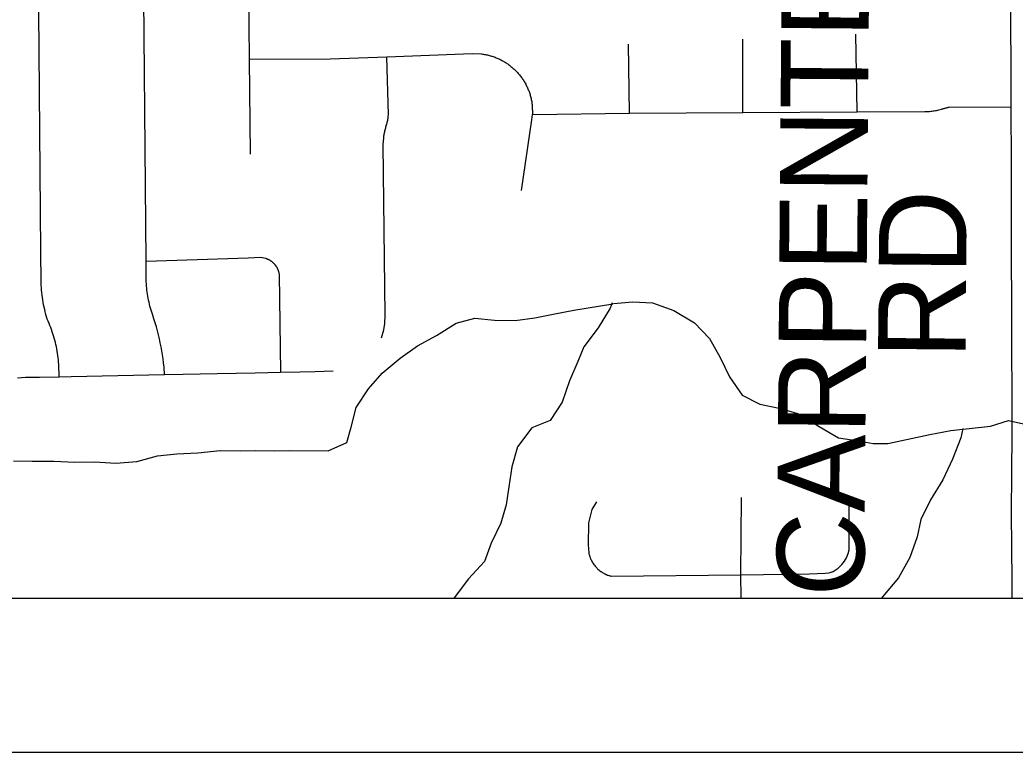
# Model space of a CAD drawing. Extents: x 0 to 34, y 0 to 22.
# Drawn here: x 7.315 to 7.962, y 14 to 14.476 of the extents above; entities that cross this region are included whole.
import ezdxf

# ---------------------------------------------------------------- set-up
doc = ezdxf.new("R2010")
doc.units = 0
for name, color, linetype in [('GM_X_City_Street', 7, 'Continuous'), ('GM_X_Corporation', 7, 'Continuous'), ('GM_X_County_Road', 7, 'Continuous'), ('GM_X_County_Road_Text', 7, 'Continuous'), ('GM_X_Minor_River', 7, 'Continuous'), ('SH_Data', 7, 'Continuous')]:
    doc.layers.add(name, color=color, linetype=linetype)

msp = doc.modelspace()

# ---------------------------------------------------------------- linework, layer by layer
at = {"layer": 'GM_X_City_Street'}
for p, q in [((7.85907, 14.41603), (7.8582, 14.46649)), ((7.71116, 14.41504), (7.71062, 14.45994)), ((7.78479, 14.41559), (7.78479, 14.46311))]:
    msp.add_line(p, q, dxfattribs=at)
for points in [[(7.40924, 14.24522), (7.40898, 14.25019), (7.40868, 14.25284), (7.40834, 14.25548), (7.40795, 14.25812), (7.40752, 14.26074), (7.40704, 14.26336), (7.40651, 14.26596), (7.40594, 14.26857), (7.40532, 14.27116), (7.40466, 14.27373), (7.40395, 14.2763), (7.4032, 14.27885), (7.4024, 14.28139), (7.40156, 14.28392), (7.40092, 14.28586), (7.40052, 14.28713), (7.40015, 14.28841), (7.3998, 14.28969), (7.39947, 14.29099), (7.39917, 14.29228), (7.39889, 14.29358), (7.39862, 14.29489), (7.39839, 14.2962), (7.39817, 14.29752), (7.39798, 14.29883), (7.39782, 14.30016), (7.39767, 14.30148), (7.39755, 14.30281), (7.39745, 14.30414), (7.39738, 14.30547), (7.39729, 14.31903), (7.39538, 14.53917)], [(7.34079, 14.24388), (7.34058, 14.25186), (7.34047, 14.25331), (7.34034, 14.25475), (7.34018, 14.25619), (7.34, 14.25763), (7.33979, 14.25907), (7.33956, 14.2605), (7.3393, 14.26193), (7.33901, 14.26335), (7.3387, 14.26477), (7.33837, 14.26618), (7.33801, 14.26758), (7.33763, 14.26898), (7.33722, 14.27037), (7.33679, 14.27176), (7.33634, 14.27314), (7.33586, 14.2745), (7.33536, 14.27586), (7.33483, 14.27721), (7.33428, 14.27855), (7.3337, 14.27989), (7.33311, 14.28121), (7.33261, 14.28288), (7.33218, 14.28441), (7.33178, 14.28596), (7.3314, 14.28751), (7.33106, 14.28907), (7.33073, 14.29063), (7.33044, 14.2922), (7.33017, 14.29378), (7.32994, 14.29536), (7.32973, 14.29693), (7.32954, 14.29852), (7.32939, 14.30011), (7.32925, 14.3017), (7.32916, 14.3033), (7.32909, 14.30489), (7.32895, 14.32543), (7.32713, 14.5334)], [(7.465, 14.38857), (7.46443, 14.45014), (7.46404, 14.49378)], [(7.46443, 14.45014), (7.51678, 14.45052), (7.55368, 14.45182), (7.60912, 14.45385), (7.61504, 14.4536), (7.61569, 14.45352), (7.61635, 14.45342), (7.617, 14.45331), (7.61765, 14.4532), (7.6183, 14.45307), (7.61894, 14.45292), (7.61958, 14.45277), (7.62022, 14.45261), (7.62086, 14.45243), (7.6215, 14.45225), (7.62213, 14.45205), (7.62275, 14.45185), (7.62337, 14.45162), (7.624, 14.45139), (7.62461, 14.45116), (7.62522, 14.4509), (7.62582, 14.45064), (7.62643, 14.45037), (7.62702, 14.45009), (7.62761, 14.4498), (7.6282, 14.44949), (7.62878, 14.44918), (7.62935, 14.44886), (7.62992, 14.44852), (7.63048, 14.44818), (7.63104, 14.44783), (7.63159, 14.44747), (7.63214, 14.44709), (7.63268, 14.44671), (7.6332, 14.44632), (7.63373, 14.44593), (7.63424, 14.44552), (7.63475, 14.4451), (7.63525, 14.44467), (7.63575, 14.44424), (7.63624, 14.44379), (7.63672, 14.44334), (7.63719, 14.44288), (7.63765, 14.44241), (7.6381, 14.44194), (7.63855, 14.44145), (7.63899, 14.44096), (7.63942, 14.44046), (7.63983, 14.43995), (7.64024, 14.43944), (7.64065, 14.43892), (7.64104, 14.43839), (7.64143, 14.43785), (7.6418, 14.43731), (7.64216, 14.43676), (7.64252, 14.43621), (7.64286, 14.43565), (7.6432, 14.43508), (7.64352, 14.43451), (7.64384, 14.43393), (7.64414, 14.43335), (7.64443, 14.43276), (7.64472, 14.43217), (7.64499, 14.43157), (7.64525, 14.43096), (7.64551, 14.43035), (7.64575, 14.42975), (7.64598, 14.42913), (7.6462, 14.42851), (7.64641, 14.42789), (7.64661, 14.42726), (7.64679, 14.42663), (7.64697, 14.42599), (7.64714, 14.42535), (7.64729, 14.42472), (7.64743, 14.42407), (7.64756, 14.42343), (7.64769, 14.42278), (7.64779, 14.42213), (7.64789, 14.42148), (7.64798, 14.42083), (7.64806, 14.42018), (7.64821, 14.41425)], [(7.55026, 14.26905), (7.55176, 14.27441), (7.55237, 14.27855), (7.55246, 14.28392), (7.55135, 14.39453), (7.55157, 14.39908), (7.55166, 14.39973), (7.55174, 14.40039), (7.55185, 14.40104), (7.55196, 14.40169), (7.55208, 14.40234), (7.55222, 14.40298), (7.55236, 14.40363), (7.55253, 14.40427), (7.55269, 14.40491), (7.55287, 14.40554), (7.55307, 14.40617), (7.55326, 14.4068), (7.55344, 14.40744), (7.55361, 14.40808), (7.55376, 14.40872), (7.55391, 14.40936), (7.55405, 14.41001), (7.55417, 14.41066), (7.55428, 14.41131), (7.55439, 14.41196), (7.55448, 14.41261), (7.55456, 14.41327), (7.55463, 14.41393), (7.55368, 14.45182)], [(7.64101, 14.36486), (7.64785, 14.41069), (7.64821, 14.41425)], [(7.64821, 14.41425), (7.71116, 14.41504), (7.78479, 14.41559), (7.85907, 14.41603), (7.903, 14.41613), (7.90607, 14.41629), (7.90684, 14.41635), (7.90761, 14.41644), (7.90837, 14.41654), (7.90914, 14.41665), (7.9099, 14.41678), (7.91066, 14.41692), (7.91141, 14.41707), (7.91217, 14.41724), (7.91291, 14.41742), (7.91395, 14.41768), (7.91434, 14.41783), (7.91473, 14.41797), (7.91512, 14.41811), (7.91552, 14.41824), (7.91592, 14.41836), (7.91631, 14.41847), (7.91672, 14.41858), (7.91712, 14.41868), (7.91752, 14.41877), (7.91793, 14.41886), (7.91834, 14.41894), (7.91875, 14.41901), (7.9591, 14.41924)], [(7.39729, 14.31903), (7.46361, 14.3212), (7.47184, 14.32147), (7.47472, 14.32092), (7.47493, 14.32085), (7.47515, 14.32078), (7.47536, 14.3207), (7.47557, 14.32062), (7.47578, 14.32054), (7.47599, 14.32045), (7.47619, 14.32036), (7.4764, 14.32027), (7.4766, 14.32017), (7.4768, 14.32006), (7.477, 14.31996), (7.4772, 14.31985), (7.4774, 14.31974), (7.47759, 14.31962), (7.47778, 14.3195), (7.47797, 14.31938), (7.47816, 14.31925), (7.47835, 14.31913), (7.47853, 14.31899), (7.47871, 14.31886), (7.47889, 14.31872), (7.47906, 14.31858), (7.47924, 14.31843), (7.47941, 14.31828), (7.47958, 14.31813), (7.47974, 14.31799), (7.4799, 14.31782), (7.48006, 14.31767), (7.48022, 14.31751), (7.48037, 14.31734), (7.48053, 14.31717), (7.48068, 14.317), (7.48082, 14.31683), (7.48096, 14.31666), (7.48111, 14.31648), (7.48124, 14.3163), (7.48137, 14.31612), (7.4815, 14.31594), (7.48163, 14.31574), (7.48175, 14.31556), (7.48188, 14.31536), (7.48199, 14.31517), (7.48211, 14.31498), (7.48221, 14.31478), (7.48232, 14.31458), (7.48242, 14.31438), (7.48252, 14.31418), (7.48262, 14.31397), (7.48271, 14.31377), (7.4828, 14.31356), (7.48289, 14.31335), (7.48297, 14.31314), (7.48304, 14.31293), (7.48312, 14.31272), (7.48319, 14.3125), (7.48326, 14.31229), (7.48368, 14.31032), (7.4846, 14.24681)], [(7.31372, 14.24326), (7.319, 14.24354), (7.32795, 14.24368), (7.34079, 14.24388), (7.34855, 14.24399), (7.40924, 14.24522), (7.42127, 14.24559), (7.44341, 14.24601), (7.46814, 14.24644), (7.4846, 14.24681), (7.4973, 14.24699), (7.507, 14.24724), (7.51879, 14.24773)], [(7.6899, 14.16266), (7.68674, 14.15755), (7.68493, 14.1507), (7.6847, 14.14887), (7.68436, 14.13457), (7.68471, 14.1294), (7.68479, 14.12906), (7.68487, 14.12873), (7.68496, 14.12841), (7.68516, 14.12775), (7.68526, 14.12742), (7.68537, 14.12709), (7.68549, 14.12677), (7.68561, 14.12645), (7.68574, 14.12613), (7.68587, 14.12582), (7.68615, 14.12519), (7.6863, 14.12488), (7.68645, 14.12458), (7.68661, 14.12427), (7.68694, 14.12368), (7.68711, 14.12338), (7.68747, 14.1228), (7.68765, 14.12252), (7.68805, 14.12196), (7.68825, 14.12168), (7.68845, 14.12141), (7.68887, 14.12088), (7.68909, 14.12062), (7.68931, 14.12037), (7.68954, 14.12011), (7.69, 14.11962), (7.69024, 14.11938), (7.69048, 14.11915), (7.69072, 14.11891), (7.69123, 14.11846), (7.69148, 14.11825), (7.69174, 14.11803), (7.692, 14.11782), (7.69254, 14.11743), (7.69281, 14.11723), (7.69309, 14.11704), (7.69337, 14.11686), (7.69364, 14.11668), (7.69393, 14.11651), (7.69451, 14.11618), (7.69479, 14.11602), (7.69509, 14.11587), (7.69538, 14.11572), (7.69599, 14.11544), (7.69629, 14.11531), (7.6969, 14.11506), (7.69721, 14.11495), (7.69783, 14.11474), (7.69814, 14.11464), (7.69877, 14.11446), (7.69909, 14.11438), (7.69941, 14.11431), (7.78361, 14.11515), (7.82798, 14.11572), (7.83832, 14.11619), (7.84055, 14.11645), (7.84156, 14.11667), (7.8428, 14.11705), (7.84355, 14.11739), (7.84477, 14.11815), (7.84678, 14.11961), (7.84921, 14.12188), (7.85085, 14.1241), (7.85213, 14.12629), (7.85331, 14.12905), (7.85385, 14.13148), (7.8539, 14.16643)], [(7.78374, 14.1), (7.78361, 14.11515), (7.78392, 14.1655)]]:
    msp.add_lwpolyline(points, dxfattribs=at)
at = {"layer": 'GM_X_Corporation'}
for points in [[(2.1, 14.61031), (2.1, 14.1), (8.9, 14.1), (8.9, 14.7645), (8.68634, 14.75879), (8.58711, 14.7561), (8.48904, 14.75495), (8.45268, 14.75379), (8.03921, 14.73771), (8.02194, 14.7372), (7.9578, 14.7353), (7.79988, 14.72946), (6.49761, 14.69107), (5.34183, 14.66485), (5.33447, 14.6647), (5.32827, 14.66458), (5.20789, 14.66221), (4.49968, 14.64508), (4.30426, 14.64144), (3.27339, 14.62352), (2.39805, 14.61266)], [(4.3035, 14.1), (8.9, 14.1), (8.9, 14.7645), (8.68634, 14.75879), (8.58711, 14.7561), (8.48904, 14.75495), (8.45268, 14.75379), (8.03921, 14.73771), (8.02194, 14.7372), (7.9578, 14.7353), (7.79988, 14.72946), (6.49761, 14.69107), (5.34183, 14.66485), (5.33447, 14.6647), (5.32827, 14.66458), (5.20789, 14.66221), (4.49968, 14.64508), (4.30426, 14.64144), (4.3035, 14.1025)]]:
    msp.add_lwpolyline(points, close=True, dxfattribs=at)
msp.add_lwpolyline([(5.72698, 14.1), (8.9, 14.1), (8.9, 14.7645), (8.68634, 14.75879), (8.58711, 14.7561), (8.48904, 14.75495), (8.45268, 14.75379), (8.03921, 14.73771), (8.02194, 14.7372), (7.95599, 14.73523), (7.79988, 14.72946), (7.04482, 14.70154), (7.04589, 14.62703), (6.45472, 14.61104), (6.4743, 14.65479), (6.49942, 14.64306), (6.53124, 14.64416), (6.53996, 14.65259), (6.53936, 14.68732), (6.49761, 14.69107), (6.3268, 14.68244)], dxfattribs=at)
at = {"layer": 'GM_X_County_Road'}
for points in [[(7.9591, 14.41924), (7.95883, 14.49973), (7.95872, 14.53327), (7.9585, 14.56572)], [(7.95977, 14.1), (7.9597, 14.11037), (7.95952, 14.13408), (7.95937, 14.15434), (7.95962, 14.18253), (7.95983, 14.20561), (7.95954, 14.28879), (7.95942, 14.32416), (7.95934, 14.34927), (7.95922, 14.38241), (7.9591, 14.41924)]]:
    msp.add_lwpolyline(points, dxfattribs=at)
at = {"layer": 'GM_X_Minor_River'}
for points in [[(7.3111, 14.18921), (7.32325, 14.18906), (7.33729, 14.18894), (7.35096, 14.18844), (7.36386, 14.18868), (7.37754, 14.18779), (7.39118, 14.18881), (7.40478, 14.19248), (7.41727, 14.19386), (7.43092, 14.19449), (7.44532, 14.1959), (7.4586, 14.19577), (7.46809, 14.19595), (7.48099, 14.19581), (7.49048, 14.19599), (7.51553, 14.19569), (7.52757, 14.20124), (7.53042, 14.21118), (7.5336, 14.22378), (7.54172, 14.23609), (7.55064, 14.24614), (7.56223, 14.25586), (7.57346, 14.26405), (7.58586, 14.27074), (7.59861, 14.27858), (7.6107, 14.28185), (7.62362, 14.28057), (7.63691, 14.28044), (7.64978, 14.2822), (7.66263, 14.28472), (7.67511, 14.28723), (7.7005, 14.29119)], [(7.70007, 14.29188), (7.69862, 14.28843), (7.69088, 14.27575), (7.68163, 14.26341), (7.67763, 14.25383), (7.67217, 14.24119), (7.6675, 14.22742), (7.65975, 14.2155), (7.64769, 14.21071), (7.63844, 14.19837), (7.63489, 14.18539), (7.63285, 14.17243), (7.63117, 14.16061), (7.6276, 14.14876), (7.62139, 14.13573), (7.61706, 14.12386), (7.60664, 14.11265), (7.59738, 14.10031), (7.59709, 14.1)], [(7.70084, 14.29151), (7.71334, 14.29251), (7.72625, 14.29199), (7.74001, 14.28693), (7.75344, 14.27882), (7.76312, 14.26874), (7.77018, 14.25633), (7.77611, 14.24389), (7.7843, 14.23189), (7.79579, 14.22602), (7.80951, 14.22324), (7.82248, 14.2193), (7.83439, 14.21154), (7.84705, 14.20418), (7.85999, 14.20214), (7.86951, 14.20041), (7.879, 14.20059), (7.90621, 14.20642), (7.91983, 14.20896), (7.94558, 14.21172), (7.95728, 14.21536), (7.97023, 14.21256)], [(7.92777, 14.21025), (7.92637, 14.20414), (7.92093, 14.19036), (7.91473, 14.17694), (7.90663, 14.16386), (7.90041, 14.15121), (7.89797, 14.13976), (7.89328, 14.12637), (7.88594, 14.11331), (7.87554, 14.10095), (7.87497, 14.1)]]:
    msp.add_lwpolyline(points, dxfattribs=at)
at = {"layer": 'SH_Data'}
for p, q in [((2.1, 14.1), (8.9, 14.1)), ((2, 14), (9, 14))]:
    msp.add_line(p, q, dxfattribs=at)

# ---------------------------------------------------------------- texts
at = {"layer": 'GM_X_County_Road_Text'}
for s, rotation, p in [('CARPENTER', 89.52889, (7.86356, 14.10076)), ('RD', 89.50633, (7.92942, 14.25528))]:
    msp.add_text(s, height=0.056818, rotation=rotation, dxfattribs=at).set_placement(p)

doc.saveas('drawing.dxf')
